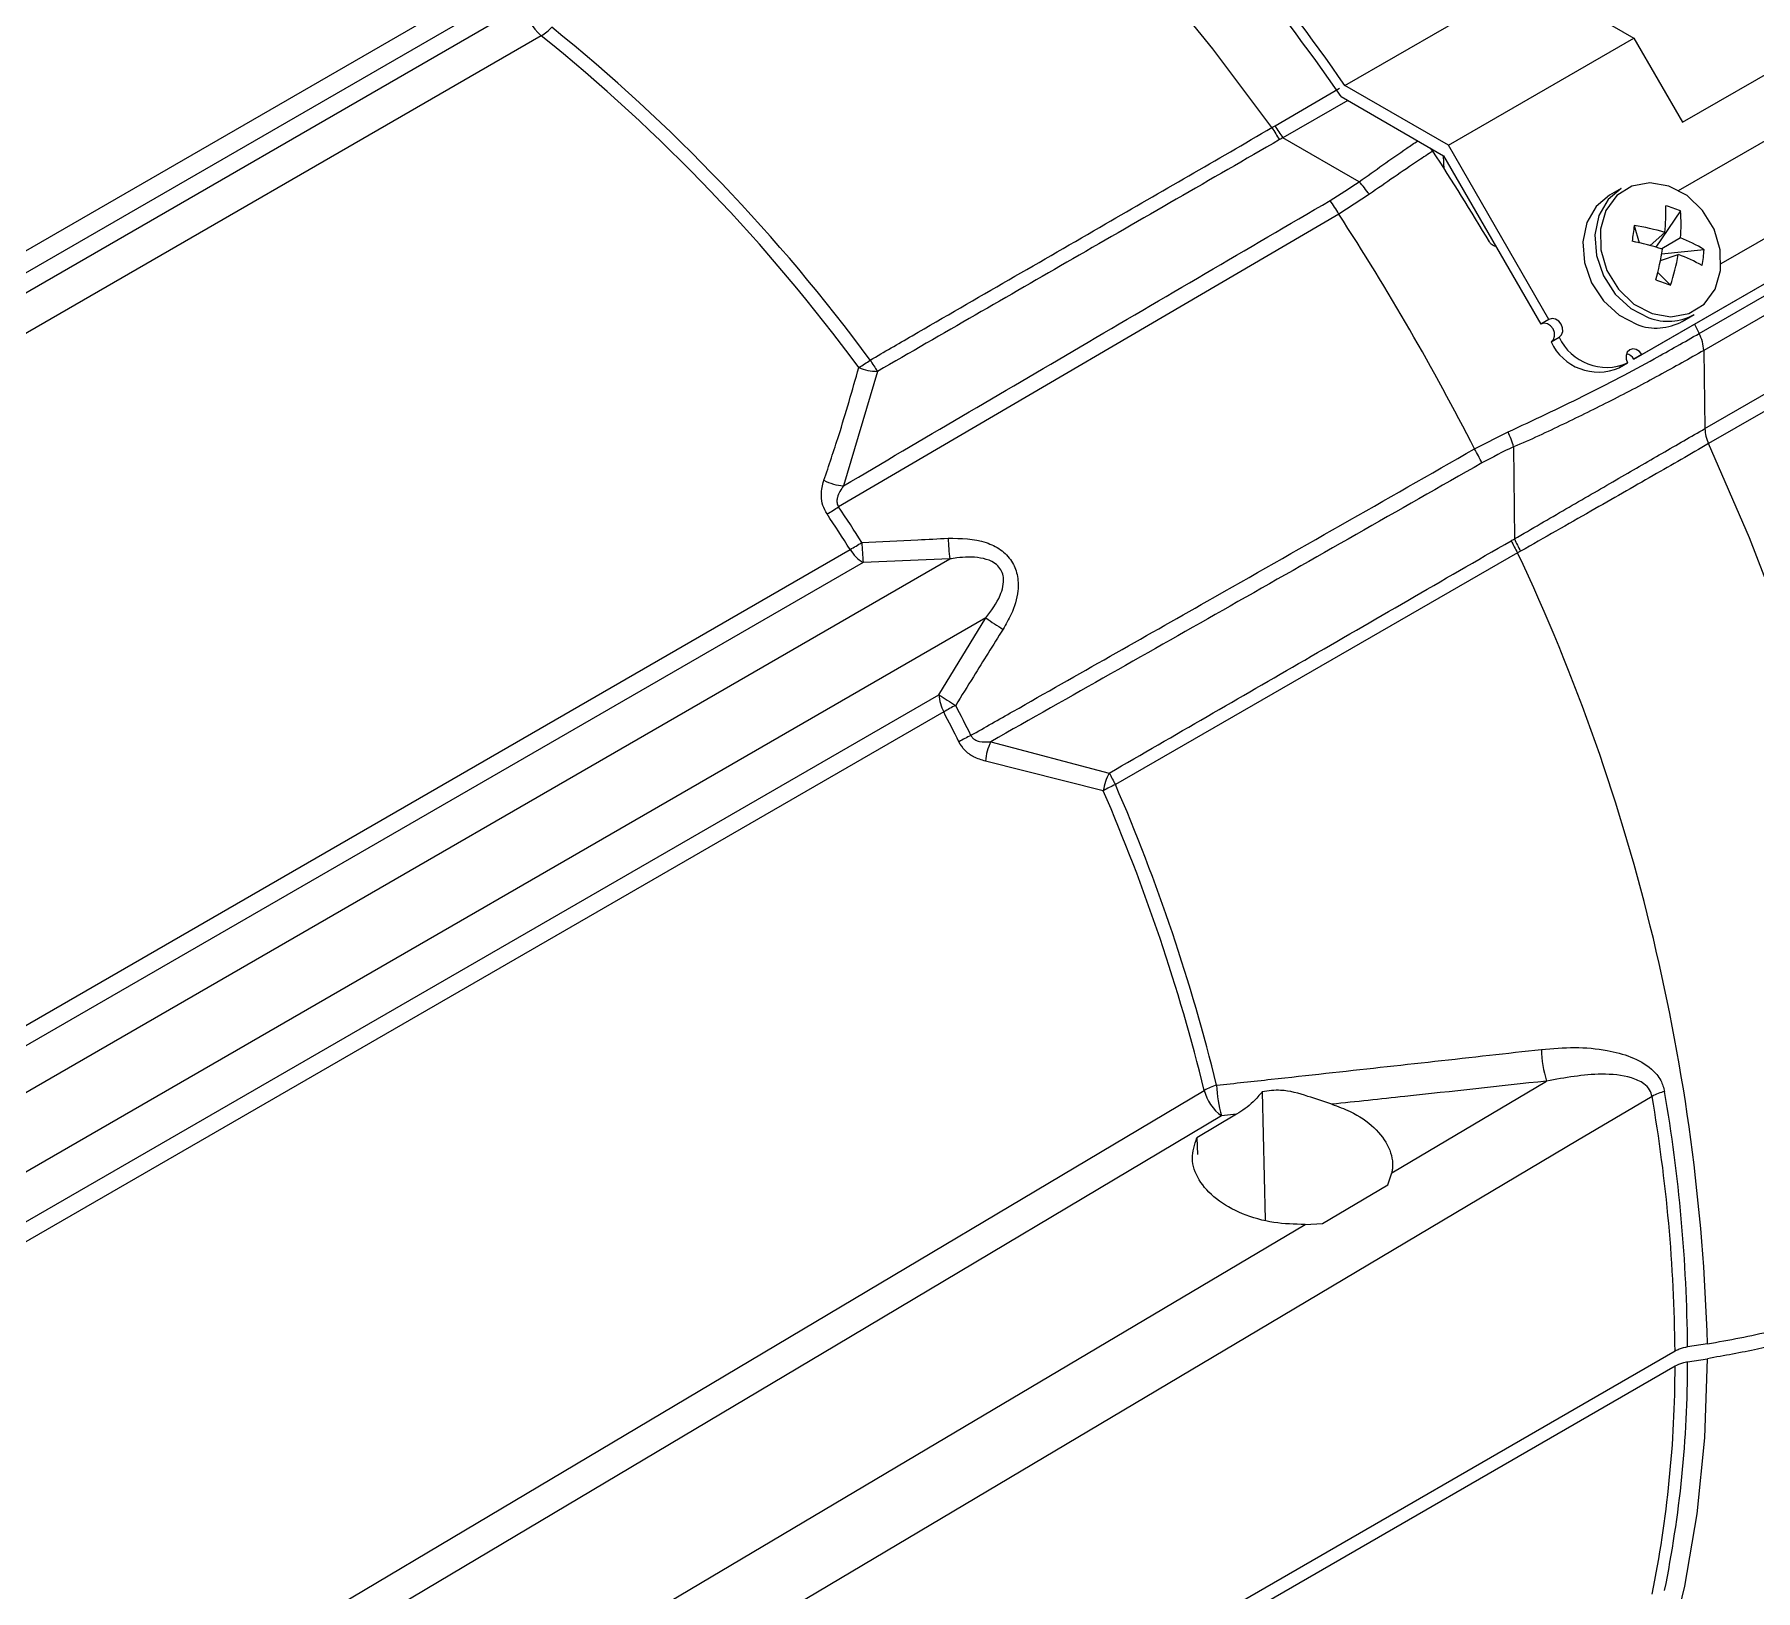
# Model space of a CAD drawing. Extents: x 16.5 to 113.1, y 4.4 to 84.5.
# Drawn here: x 78.993 to 82.798, y 64.077 to 67.518 of the extents above; entities that cross this region are included whole.
import ezdxf

# ---------------------------------------------------------------- set-up
doc = ezdxf.new("R2010")
doc.units = 0
doc.header["$MEASUREMENT"] = 0
doc.layers.add('OBJECT', color=7, linetype='CONTINUOUS')

msp = doc.modelspace()

# ---------------------------------------------------------------- linework, layer by layer
at = {"layer": 'OBJECT'}
for p, q in [((77.08, 65.9461), (80.2089, 67.7524)), ((77.1005, 65.9096), (80.1401, 67.6643)), ((81.8899, 67.4048), (82.3001, 67.6415)), ((82.3001, 67.6415), (82.5286, 67.5096)), ((77.0982, 65.8639), (80.0777, 67.5839)), ((80.1134, 67.5149), (77.1301, 65.7927)), ((82.1185, 67.2728), (82.5286, 67.5096)), ((82.5286, 67.5096), (82.6361, 67.3234)), ((82.6361, 67.3234), (82.972, 67.5173)), ((81.7355, 67.3156), (81.878, 67.3991)), ((82.1185, 67.2728), (81.8899, 67.4048)), ((81.8817, 67.3801), (82.108, 67.2495)), ((81.7286, 67.3116), (81.7355, 67.3156)), ((82.6273, 67.1723), (82.9161, 67.339)), ((82.6273, 67.1723), (82.8981, 67.3286)), ((81.9211, 67.192), (81.7526, 67.2892)), ((82.341, 66.8875), (82.1185, 67.2728)), ((82.0842, 67.2598), (82.079, 67.2662)), ((82.108, 67.2495), (82.323, 66.8771)), ((82.673, 66.8564), (83.3468, 67.2454)), ((83.3569, 67.2081), (82.6831, 66.8191)), ((81.9439, 67.1642), (81.8764, 67.1205)), ((82.5009, 67.1772), (82.4747, 67.1621)), ((82.5285, 66.7995), (83.154, 67.1605)), ((82.5465, 66.8099), (83.172, 67.1709)), ((83.0096, 67.1771), (82.7208, 67.0103)), ((81.8764, 67.1205), (80.7707, 66.4732)), ((82.6315, 67.1275), (82.5773, 67.0474)), ((82.5294, 67.0951), (82.5406, 67.0569)), ((82.5648, 67.0509), (82.5969, 67.08)), ((82.6318, 67.068), (82.5901, 67.0436)), ((82.5874, 67.0182), (82.6269, 67.0309)), ((82.6839, 67.0417), (82.59, 67.0315)), ((82.6098, 66.9635), (82.5814, 66.9913)), ((82.6857, 66.6462), (83.2843, 66.9918)), ((82.6357, 66.8833), (82.6619, 66.8984)), ((82.341, 66.8875), (82.323, 66.8771)), ((82.6625, 66.8768), (82.673, 66.8564)), ((82.3455, 66.8381), (82.3635, 66.8485)), ((82.6831, 66.8191), (82.6857, 66.6462)), ((83.0978, 66.8461), (82.6939, 66.6129)), ((82.5144, 66.7913), (82.4964, 66.7809)), ((82.4964, 66.7809), (82.4967, 66.7811)), ((82.4967, 66.7811), (82.5147, 66.7915)), ((82.5144, 66.7913), (82.5147, 66.7915)), ((82.5465, 66.8099), (82.5285, 66.7995)), ((80.8563, 66.7725), (80.7815, 66.5198)), ((82.1766, 66.6013), (82.2505, 66.6388)), ((82.2627, 66.6058), (82.2644, 66.4023)), ((78.025, 64.7792), (80.7962, 66.3789)), ((78.1491, 64.7027), (81.0164, 66.3579)), ((81.0164, 66.3579), (80.8248, 66.3501)), ((82.2716, 66.3712), (81.3825, 65.8591)), ((82.2782, 66.3751), (82.2716, 66.3712)), ((80.8248, 66.3501), (78.0548, 64.7511)), ((81.0963, 66.2276), (78.2263, 64.5708)), ((80.9925, 66.0577), (81.0963, 66.2276)), ((78.2225, 64.4586), (80.9925, 66.0577)), ((81.003, 66.0197), (78.2319, 64.4199)), ((81.107, 65.9539), (81.369, 65.8846)), ((81.3557, 65.8455), (81.0955, 65.9109)), ((81.7071, 65.1801), (81.7134, 64.8964)), ((81.9935, 65.0004), (82.3358, 65.2036)), ((81.6503, 65.1301), (81.5628, 65.0784)), ((81.6503, 65.1301), (81.6172, 65.1266)), ((81.5628, 65.0784), (81.5642, 65.0411)), ((81.9847, 64.9739), (81.9935, 65.0004)), ((81.8404, 64.8888), (81.9847, 64.9739)), ((81.8018, 64.8866), (81.8404, 64.8888)), ((82.6914, 64.6225), (82.6475, 64.6157)), ((82.6197, 64.6064), (79.3077, 62.6944)), ((79.3077, 62.6618), (82.6197, 64.5738)), ((82.6475, 64.583), (82.6914, 64.5898))]:
    msp.add_line(p, q, dxfattribs=at)
at = {"layer": 'OBJECT', "flags": 128}
for points in [[(81.7286, 67.3116), (81.5982, 67.4861), (81.4622, 67.6532), (81.3212, 67.8121), (81.176, 67.9623), (81.0272, 68.1029), (80.8755, 68.2332), (80.7217, 68.3528), (80.5663, 68.4609), (80.4103, 68.5572), (80.2542, 68.6411), (80.0989, 68.7123), (79.945, 68.7704), (79.7933, 68.8152), (79.6445, 68.8464), (79.4993, 68.8639), (79.3584, 68.8676), (79.2224, 68.8576), (79.0919, 68.8338)], [(81.8962, 67.3718), (81.7526, 67.2892), (81.7526, 67.2892), (81.7526, 67.2892)], [(82.1074, 67.2498), (82.1081, 67.2336), (82.1087, 67.2204)], [(82.4747, 67.1621), (82.4453, 67.1373), (82.4249, 67.1018), (82.4161, 67.0593), (82.4196, 67.0136), (82.4352, 66.9686), (82.4614, 66.9285), (82.496, 66.8967), (82.5358, 66.8761)], [(82.5009, 67.1772), (82.4715, 67.1524), (82.4511, 67.117), (82.4422, 67.0745), (82.4458, 67.0287), (82.4613, 66.9837), (82.4876, 66.9436), (82.5221, 66.9118), (82.562, 66.8913)], [(82.5688, 66.9003), (82.6107, 66.8931), (82.6504, 66.9003), (82.6839, 66.9213), (82.708, 66.9541), (82.7202, 66.9954), (82.7195, 67.0412), (82.7058, 67.0871), (82.6806, 67.1284), (82.6462, 67.1612), (82.6061, 67.1823), (82.5641, 67.1896), (82.5245, 67.1823), (82.491, 67.1613), (82.4669, 67.1285), (82.4546, 67.0872), (82.4554, 67.0414), (82.469, 66.9956), (82.4943, 66.9542), (82.5286, 66.9214), (82.5688, 66.9003)], [(82.3455, 66.8381), (82.3507, 66.8431), (82.3534, 66.8503), (82.3532, 66.8586), (82.3501, 66.8668), (82.3446, 66.8736), (82.3375, 66.8779), (82.3299, 66.8791), (82.323, 66.8771)], [(82.3635, 66.8485), (82.3687, 66.8535), (82.3714, 66.8607), (82.3712, 66.869), (82.3681, 66.8772), (82.3626, 66.8839), (82.3555, 66.8883), (82.3479, 66.8895), (82.341, 66.8875)], [(82.5465, 66.8099), (82.541, 66.8166), (82.5339, 66.821), (82.5263, 66.8222), (82.5194, 66.8202), (82.5141, 66.8152), (82.5114, 66.808), (82.5116, 66.7997), (82.5147, 66.7915)], [(83.1397, 64.7719), (83.1331, 64.9635), (83.1155, 65.1605), (83.0868, 65.3621), (83.0472, 65.5672), (82.9968, 65.775), (82.936, 65.9845), (82.8651, 66.1946), (82.7842, 66.4044), (82.6939, 66.6129)], [(78.6835, 63.4607), (78.7709, 63.5127), (79.1203, 63.7205), (80.5181, 64.5519), (81.5788, 65.1829)], [(82.5689, 65.1697), (82.4043, 65.0719), (81.6991, 64.6527), (79.2245, 63.1824)], [(81.6172, 65.1266), (80.7657, 64.6197), (79.8563, 64.0784), (78.7221, 63.4034)], [(79.5147, 63.5291), (80.0552, 63.8499), (80.9659, 64.3904), (81.8018, 64.8866)], [(82.2716, 63.3257), (82.3567, 63.4257), (82.4328, 63.5372), (82.4996, 63.6596), (82.5568, 63.7925), (82.6042, 63.9351), (82.6415, 64.0869), (82.6685, 64.2471), (82.6852, 64.415), (82.6914, 64.5898)]]:
    msp.add_lwpolyline(points, dxfattribs=at)
at = {"layer": 'OBJECT'}
for centre, radius, start, end in [((77.903, 64.631), 4.8569, 34.8267, 53.3589), ((77.9245, 64.6391), 4.8138, 34.7093, 53.2964), ((80.175, 67.5905), 0.0976, 183.8769, 230.8413), ((80.0598, 67.6043), 0.1043, 300.9304, 317.2683), ((77.6256, 64.4318), 3.9616, 36.3743, 51.099), ((77.6409, 64.441), 3.9738, 36.3743, 51.099), ((82.1871, 67.5819), 0.5322, 210.5134, 213.9023), ((82.1454, 67.564), 0.4794, 211.2142, 214.9756), ((77.0836, 64.003), 5.9676, 30.80361, 33.07498), ((81.7096, 66.9951), 0.2889, 35.8238, 42.9507), ((81.4257, 66.855), 0.5231, 30.5114, 34.4183), ((77.0094, 63.9597), 5.8032, 27.07699, 33.00133), ((82.1792, 67.1237), 0.42, 354.0362, 2.0585), ((82.5415, 66.9197), 0.2265, 66.5659, 75.3077), ((82.324, 67.0962), 0.3091, 354.7519, 5.8), ((83.5622, 66.9407), 1.0442, 171.4965, 173.4139), ((82.452, 66.5903), 0.5107, 73.5173, 81.2842), ((82.3704, 66.3305), 0.7461, 72.7191, 78.0529), ((81.8963, 67.1583), 0.7052, 344.9132, 350.589), ((82.5208, 66.7827), 0.3061, 57.7972, 68.7301), ((82.1409, 67.1182), 0.4938, 341.7308, 349.8109), ((82.4779, 66.6332), 0.4247, 61.6826, 69.4535), ((82.4548, 67.0545), 0.2295, 348.0885, 356.8211), ((82.8917, 67.8321), 0.9132, 249.854, 252.0203), ((82.6042, 67.0022), 0.1187, 249.1347, 299.0509), ((82.5781, 66.9871), 0.1187, 249.1351, 299.0502), ((82.5957, 66.8154), 0.0874, 2.3954, 27.9366), ((82.4501, 66.8865), 0.1153, 204.8163, 293.6431), ((82.4681, 66.8969), 0.1153, 204.8163, 293.643), ((80.6611, 67.0448), 0.3054, 300.3437, 305.9854), ((80.8578, 66.8801), 0.1075, 246.7401, 269.2243), ((81.3055, 67.073), 0.5403, 210.6259, 213.7809), ((82.5075, 66.7882), 0.0239, 28.2494, 78.2902), ((81.9859, 66.5222), 0.2892, 16.8031, 23.7798), ((82.7707, 66.6495), 0.0851, 182.1754, 205.4882), ((81.7151, 66.3406), 0.5301, 25.6874, 29.4626), ((80.7889, 66.6306), 0.1111, 242.7787, 266.1734), ((80.4631, 66.9422), 0.5608, 300.1874, 303.262), ((76.8915, 63.8933), 4.6588, 32.4712, 33.6268), ((76.8769, 63.8848), 4.6455, 32.4714, 33.6267), ((81.6014, 66.4295), 0.5894, 182.4963, 186.9722), ((82.7414, 66.6367), 0.5396, 206.2206, 209.4719), ((82.7058, 66.6097), 0.4877, 205.1671, 208.7637), ((80.3841, 67.0889), 0.8209, 300.1272, 302.2281), ((80.8706, 66.4243), 0.0872, 211.3844, 238.2801), ((81.5747, 66.4206), 0.7532, 181.9861, 185.3674), ((78.2895, 64.4907), 4.4038, 1.7148, 25.2792), ((81.4557, 66.7243), 0.6131, 234.1083, 238.3568), ((81.0803, 66.0615), 0.0878, 182.437, 208.3971), ((81.4513, 66.7351), 0.8182, 235.8906, 238.9558), ((81.3907, 65.3443), 0.7788, 117.6471, 119.8617), ((76.88, 63.8833), 4.6436, 26.478, 27.3914), ((76.8904, 63.8895), 4.6616, 26.4785, 27.3911), ((81.3239, 65.4521), 0.5781, 116.8306, 119.8136), ((81.208, 65.9038), 0.1127, 153.5896, 176.3809), ((81.4636, 65.8306), 0.1089, 150.2609, 172.1249), ((81.8607, 66.1281), 0.5486, 206.3414, 209.3592), ((81.5071, 65.5795), 0.3061, 114.0217, 119.6502), ((77.5272, 64.1871), 4.1722, 13.8093, 23.4219), ((77.5423, 64.1956), 4.185, 13.8093, 23.4219), ((82.5634, 65.2765), 0.239, 180.6691, 197.7488), ((81.6434, 65.0677), 0.1321, 106.2693, 119.2321), ((81.6758, 65.2078), 0.1001, 194.3768, 234.1577), ((81.8499, 65.1987), 0.2436, 180.9856, 197.1951), ((82.6219, 65.0744), 0.109, 103.4506, 119.0976), ((79.1283, 64.5831), 3.5193, 0.5305, 9.7724), ((79.1096, 64.5739), 3.5102, 0.5313, 9.7723), ((80.086, 64.5739), 2.5337, 348.5093, 359.9974), ((80.1071, 64.5831), 2.5404, 348.5094, 359.9983)]:
    msp.add_arc(centre, radius, start, end, dxfattribs=at)
for points, knots in [([(80.8405, 66.7977), (80.8713, 66.8156), (81.0448, 66.916), (81.3408, 67.0873), (81.606, 67.2407), (81.7286, 67.3116)], [0, 0, 0, 0, 0.104198, 0.585846, 1, 1, 1, 1]), ([(81.7454, 67.285), (81.5931, 67.1972), (81.2968, 67.0264), (81.0004, 66.8555), (80.8563, 66.7725)], [0, 0, 0, 0, 0.514049, 1, 1, 1, 1]), ([(81.7526, 67.2892), (81.7526, 67.2892), (81.7503, 67.2877), (81.7478, 67.2864), (81.7454, 67.285)], [0, 0, 0, 0, 0.000279, 1, 1, 1, 1]), ([(81.9211, 67.192), (81.9211, 67.192), (81.9566, 67.2166), (81.9997, 67.2482), (82.0427, 67.277), (82.0509, 67.2824)], [0, 0, 0, 0, 0.000016, 0.810457, 1, 1, 1, 1]), ([(82.0842, 67.2598), (82.0737, 67.2529), (82.0273, 67.2224), (81.9803, 67.1896), (81.9439, 67.1642)], [0, 0, 0, 0, 0.22451, 1, 1, 1, 1]), ([(81.8572, 67.1506), (81.8788, 67.164), (81.9004, 67.1774), (81.9211, 67.192), (81.9211, 67.192)], [0, 0, 0, 0, 0.99997, 1, 1, 1, 1]), ([(80.7815, 66.5198), (80.9559, 66.6223), (81.3143, 66.833), (81.6731, 67.0429), (81.8572, 67.1506)], [0, 0, 0, 0, 0.486656, 1, 1, 1, 1]), ([(82.2243, 67.0493), (82.2242, 67.0493), (82.2231, 67.049), (82.2206, 67.0494), (82.2167, 67.0508), (82.2126, 67.0541), (82.2104, 67.0574), (82.2093, 67.059)], [0, 0, 0, 0, 0.014765, 0.194858, 0.38265, 0.683793, 1, 1, 1, 1]), ([(82.2505, 66.6388), (82.3064, 66.665), (82.4199, 66.7181), (82.5607, 66.7927), (82.6404, 66.8379), (82.673, 66.8564)], [0, 0, 0, 0, 0.365392, 0.741453, 1, 1, 1, 1]), ([(82.6831, 66.8191), (82.6831, 66.8191), (82.6516, 66.8009), (82.5857, 66.7641), (82.4815, 66.7089), (82.3734, 66.6562), (82.3004, 66.621), (82.2627, 66.6058), (82.2627, 66.6058)], [0, 0, 0, 0, 0.0000046, 0.2588995, 0.5177956, 0.7589014, 0.9999956, 1, 1, 1, 1]), ([(80.7381, 66.5318), (80.7492, 66.5647), (80.7772, 66.6478), (80.801, 66.731), (80.8153, 66.7813)], [0, 0, 0, 0, 0.396331, 1, 1, 1, 1]), ([(82.2644, 66.4023), (82.2644, 66.4023), (82.3028, 66.4245), (82.379, 66.4689), (82.4887, 66.5324), (82.5919, 66.5921), (82.6554, 66.6288), (82.6857, 66.6462), (82.6857, 66.6462)], [0, 0, 0, 0, 0.000005, 0.254675, 0.509348, 0.754672, 0.999996, 1, 1, 1, 1]), ([(81.063, 65.968), (81.094, 65.9856), (81.2682, 66.0845), (81.6397, 66.2951), (81.9797, 66.489), (82.1766, 66.6013)], [0, 0, 0, 0, 0.083466, 0.469044, 1, 1, 1, 1]), ([(82.2627, 66.6058), (82.2627, 66.6058), (82.2391, 66.5949), (82.2159, 66.5826), (82.1928, 66.5704)], [0, 0, 0, 0, 0.000029, 1, 1, 1, 1]), ([(82.6939, 66.6129), (82.6537, 66.5897), (82.5721, 66.5427), (82.4313, 66.4621), (82.3305, 66.4047), (82.2782, 66.3751)], [0, 0, 0, 0, 0.319105, 0.647495, 1, 1, 1, 1]), ([(82.1928, 66.5704), (82.0072, 66.4647), (81.6456, 66.2588), (81.2834, 66.0538), (81.107, 65.9539)], [0, 0, 0, 0, 0.513008, 1, 1, 1, 1]), ([(80.7451, 66.4574), (80.7416, 66.4637), (80.7347, 66.4762), (80.7312, 66.5008), (80.734, 66.5191), (80.7376, 66.5302), (80.7381, 66.5318)], [0, 0, 0, 0, 0.254854, 0.508629, 0.928591, 1, 1, 1, 1]), ([(80.7815, 66.5198), (80.776, 66.5117), (80.769, 66.5013), (80.7664, 66.4862), (80.7673, 66.4787), (80.7697, 66.4748), (80.7707, 66.4732)], [0, 0, 0, 0, 0.580896, 0.740074, 0.900891, 1, 1, 1, 1]), ([(80.8219, 66.3945), (80.8631, 66.3964), (80.9267, 66.3993), (80.9902, 66.4026), (81.0126, 66.4038)], [0, 0, 0, 0, 0.648493, 1, 1, 1, 1]), ([(81.0126, 66.4038), (81.0413, 66.4034), (81.082, 66.4029), (81.1295, 66.3799), (81.1543, 66.3552), (81.1675, 66.3226), (81.1685, 66.2814), (81.1558, 66.2398), (81.1404, 66.2133), (81.134, 66.2024)], [0, 0, 0, 0, 0.269459, 0.38121, 0.493906, 0.593567, 0.708386, 0.879636, 1, 1, 1, 1]), ([(81.369, 65.8846), (81.513, 65.9679), (81.8091, 66.1392), (82.1052, 66.3104), (82.2573, 66.3983)], [0, 0, 0, 0, 0.486388, 1, 1, 1, 1]), ([(82.2573, 66.3983), (82.2597, 66.3997), (82.262, 66.401), (82.2644, 66.4023), (82.2644, 66.4023)], [0, 0, 0, 0, 0.999705, 1, 1, 1, 1]), ([(81.0963, 66.2276), (81.1081, 66.2435), (81.1239, 66.2649), (81.1345, 66.2967), (81.136, 66.3153), (81.1316, 66.3314), (81.1227, 66.3439), (81.1067, 66.3548), (81.0755, 66.3633), (81.0438, 66.3622), (81.0215, 66.3587), (81.0164, 66.3579)], [0, 0, 0, 0, 0.248555, 0.333335, 0.418737, 0.477068, 0.535602, 0.604493, 0.713168, 0.934337, 1, 1, 1, 1]), ([(81.134, 66.2024), (81.1121, 66.1674), (81.077, 66.1115), (81.0424, 66.0553), (81.0294, 66.0342)], [0, 0, 0, 0, 0.624895, 1, 1, 1, 1]), ([(81.0955, 65.9109), (81.0866, 65.9135), (81.0706, 65.9181), (81.0494, 65.9331), (81.0407, 65.947), (81.0365, 65.9537)], [0, 0, 0, 0, 0.395776, 0.712488, 1, 1, 1, 1]), ([(81.063, 65.968), (81.0641, 65.966), (81.0663, 65.9622), (81.0729, 65.9573), (81.0866, 65.9527), (81.0986, 65.9534), (81.107, 65.9539)], [0, 0, 0, 0, 0.128042, 0.255392, 0.479322, 1, 1, 1, 1]), ([(81.6064, 65.1945), (81.6466, 65.1988), (81.8476, 65.2206), (82.087, 65.247), (82.286, 65.2694), (82.3244, 65.2737)], [0, 0, 0, 0, 0.167872, 0.839364, 1, 1, 1, 1]), ([(82.3244, 65.2737), (82.3489, 65.2757), (82.3978, 65.2797), (82.4646, 65.2739), (82.523, 65.2588), (82.5642, 65.2359), (82.589, 65.2077), (82.5942, 65.1888), (82.5966, 65.1805)], [0, 0, 0, 0, 0.227374, 0.454238, 0.628217, 0.803357, 0.912623, 1, 1, 1, 1]), ([(82.5689, 65.1697), (82.5674, 65.1747), (82.5642, 65.1858), (82.5484, 65.2009), (82.5133, 65.2161), (82.4398, 65.2224), (82.3763, 65.2109), (82.3358, 65.2036)], [0, 0, 0, 0, 0.062412, 0.139208, 0.265335, 0.530913, 1, 1, 1, 1]), ([(81.7071, 65.1801), (81.7006, 65.1723), (81.6831, 65.1513), (81.663, 65.1383), (81.6503, 65.1301)], [0, 0, 0, 0, 0.372319, 1, 1, 1, 1]), ([(81.8608, 65.1523), (81.8433, 65.1582), (81.8064, 65.1706), (81.7544, 65.1863), (81.7207, 65.1819), (81.7071, 65.1801)], [0, 0, 0, 0, 0.350763, 0.739166, 1, 1, 1, 1]), ([(82.3358, 65.2036), (82.2312, 65.1922), (82.073, 65.1749), (81.9146, 65.158), (81.8608, 65.1523)], [0, 0, 0, 0, 0.660515, 1, 1, 1, 1]), ([(81.8608, 65.1523), (81.8746, 65.1473), (81.9107, 65.1342), (81.9574, 65.1019), (81.9904, 65.0573), (81.997, 65.0219), (81.994, 65.0033), (81.9935, 65.0004)], [0, 0, 0, 0, 0.162696, 0.424831, 0.687546, 0.950209, 1, 1, 1, 1]), ([(81.8018, 64.8866), (81.7787, 64.8871), (81.7306, 64.8882), (81.6612, 64.9083), (81.6028, 64.9413), (81.5641, 64.9843), (81.5475, 65.0324), (81.5577, 65.0631), (81.5628, 65.0784)], [0, 0, 0, 0, 0.156109, 0.324409, 0.493191, 0.662433, 0.831758, 1, 1, 1, 1]), ([(82.6914, 64.6225), (82.7392, 64.6312), (82.8359, 64.649), (82.9912, 64.6965), (83.0848, 64.744), (83.1397, 64.7719)], [0, 0, 0, 0, 0.287513, 0.581795, 1, 1, 1, 1]), ([(83.1397, 64.7392), (83.0907, 64.7141), (82.9893, 64.662), (82.8326, 64.6149), (82.7285, 64.5964), (82.6914, 64.5898)], [0, 0, 0, 0, 0.375049, 0.776984, 1, 1, 1, 1]), ([(82.6475, 64.6157), (82.6409, 64.6143), (82.6306, 64.6121), (82.6225, 64.6079), (82.6197, 64.6064)], [0, 0, 0, 0, 0.643557, 1, 1, 1, 1]), ([(82.6197, 64.5738), (82.6251, 64.5764), (82.6334, 64.5804), (82.6438, 64.5823), (82.6475, 64.583)], [0, 0, 0, 0, 0.643567, 1, 1, 1, 1])]:
    msp.add_open_spline(points, degree=3, knots=knots, dxfattribs=at)

doc.saveas('drawing.dxf')
